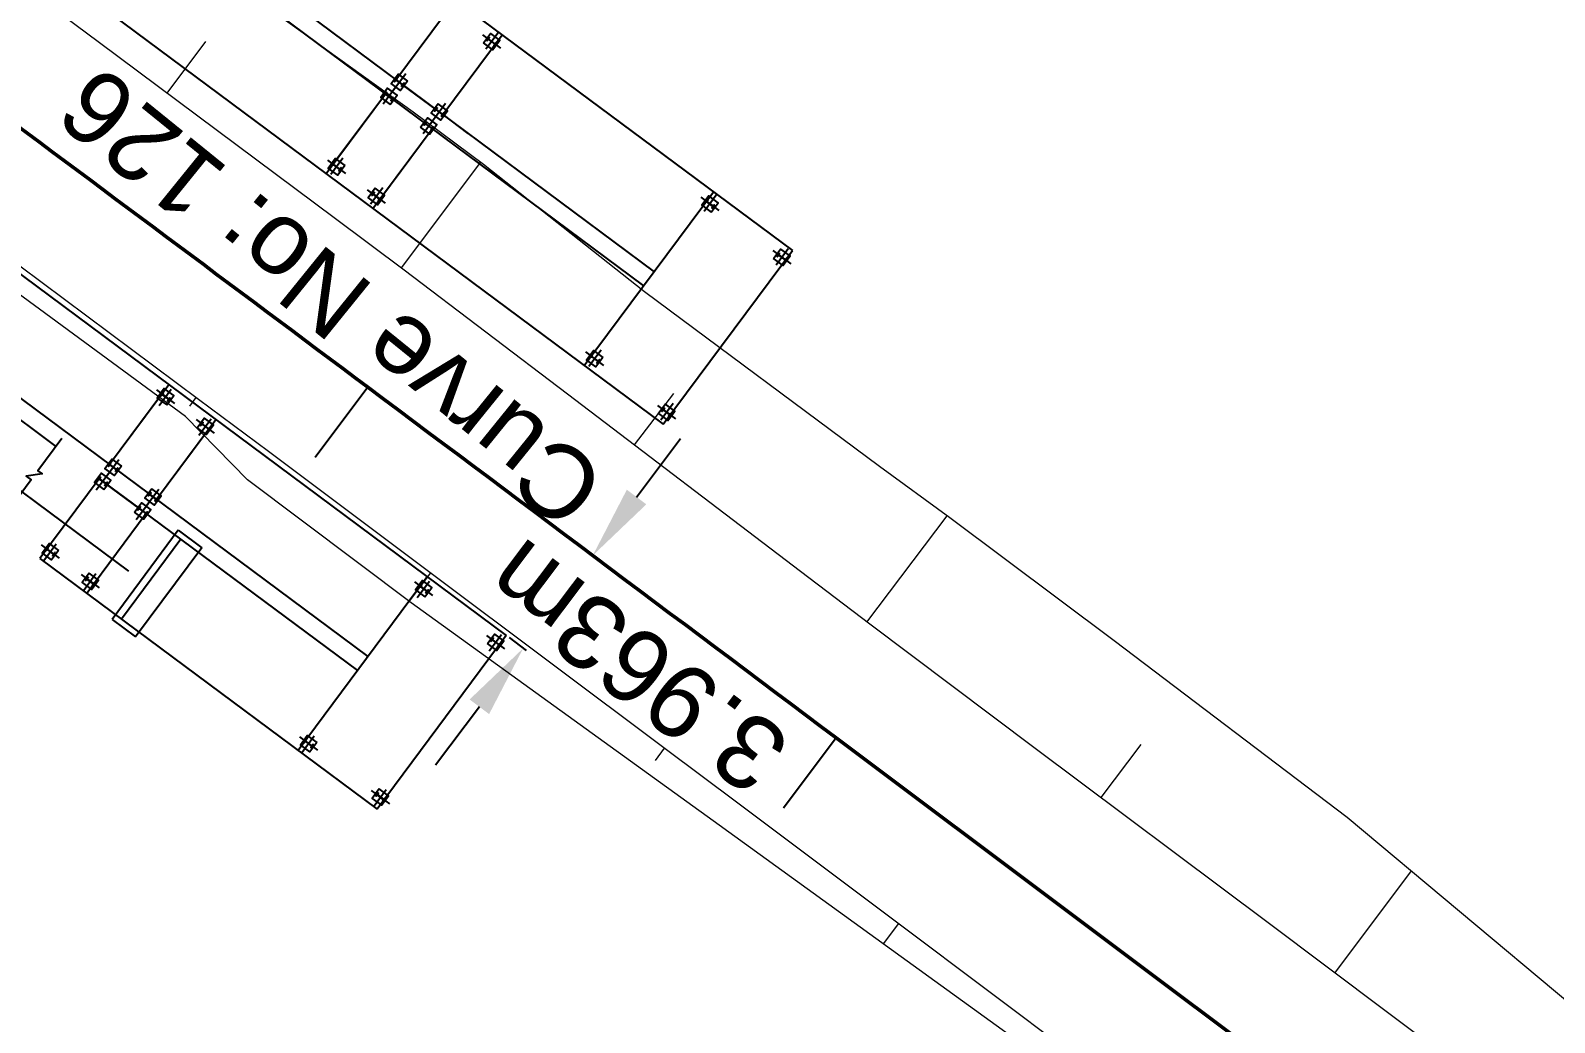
# Model space of a CAD drawing. Header units: metres. Extents: x 638322 to 644522, y 3380053 to 3384620.
# Drawn here: x 638901.8 to 638953.9, y 3384180.2 to 3384214.1 of the extents above; entities that cross this region are included whole.
import ezdxf

# ---------------------------------------------------------------- set-up
doc = ezdxf.new("R2010")
doc.units = ezdxf.units.M
doc.header["$MEASUREMENT"] = 0
doc.linetypes.add('CENTER2', pattern=[1.125, 0.75, -0.125, 0.125, -0.125])
doc.layers.get('Defpoints').update_dxf_attribs({"lineweight": 0})
for name, color, linetype in [('AA_P_CON_0.30', 1, 'Continuous'), ('C-ROAD-TEXT', 11, 'Continuous'), ('Dimension', 10, 'Continuous'), ('Layer3', 1, 'Continuous')]:
    doc.layers.add(name, color=color, linetype=linetype)
for name, color, linetype, lineweight in [('C-ALIG-DG-CURVE', 1, 'CENTER2', 70), ('C-ALIG-DG-LINE', 1, 'CENTER2', 70), ('C-ALIG-DG-SPIRAL', 1, 'CENTER2', 70), ('C-ALIG-LABL-DG', 1, 'Continuous', 25), ('C-ALIG-LABL-DG-MARK', 1, 'Continuous', 25), ('Proposed Curve_Details', 10, 'Continuous', 0), ('PROPOSED DFCC TOE LINE', 239, 'Continuous', 0), ('PROPOSED DFCC TOE SLOPES', 239, 'Continuous', 0), ('PROPOSED FORMATION LINE - PLAN', 187, 'Continuous', 0)]:
    doc.layers.add(name, color=color, linetype=linetype, lineweight=lineweight)
doc.styles.get("Standard").update_dxf_attribs({"font": 'arial.ttf'})
doc.styles.add('Style-Arial', font='arial.ttf')
doc.dimstyles.get("Standard").update_dxf_attribs({"dimtxt": 2.5, "dimasz": 2.5, "dimexe": 0.18, "dimexo": 0.0625, "dimgap": 0.09, "dimtad": 0, "dimtih": 1, "dimtoh": 1, "dimdec": 3, "dimzin": 0, "dimdsep": 46, "dimtxsty": 'Standard', "dimcen": 0.09, "dimazin": 0, "dimtfac": 1, "dimtdec": 3, "dimtofl": 0, "dimtmove": 0, "dimatfit": 3, "dimfxl": 1, "dimtolj": 1, "dimtzin": 0, "dimarcsym": 0})

# ---------------------------------------------------------------- blocks, each defined once
blk = doc.blocks.new('sdfg')
at = {"layer": 'AA_P_CON_0.30'}
for p, q in [((820173.5774726868, -156540.5797185898, 635152.4916187495), (820173.5774722099, -183270.5797185898, 635152.4916187495)), ((829172.1179776192, -157115.24000597, 961486.4161121945), (829172.1179776192, -183270.5797185898, 961486.4161121945)), ((816173.5774898529, -159905.5797185898, 635152.4916187495), (816173.5774898529, -167063.4440727234, 635152.4916187495)), ((816773.5774898529, -159905.5797188282, 18858926.73377396), (816773.5774898529, -179905.5797183514, 635152.4916187495)), ((832572.117960453, -159905.5797188282, 19185260.6582674), (832572.117960453, -179905.5797185898, 961486.4161121945)), ((833172.117960453, -164445.5797188282, 1589317.736582747), (833172.117960453, -179905.5797188282, 961486.4161121945)), ((836572.1179432869, -164445.5797185898, 1589317.736582747), (836572.1179428101, -183270.5797188282, 961486.4161121945)), ((813173.5774898529, -168665.8002946377, 687659.0965851261), (813173.5774903297, -169435.0258128643, 696997.2146530543)), ((819773.5774898529, -168665.8002951145, 687659.0965851261), (819773.5774898529, -169435.0258128643, 696997.2146530543)), ((829572.117960453, -168665.8002951145, 1013993.021078571), (829572.117960453, -169435.0258131027, 1023331.139146499)), ((816173.5774898529, -168905.5797188282, 635152.4916187495), (812773.577507019, -168905.5797183514, 635152.4916187495)), ((812773.577507019, -168905.5797183514, 635152.4916187495), (812773.5775074959, -183270.5797188282, 635152.4916187495)), ((812805.4875435829, -169055.5797183514, 635152.4916187495), (813503.2252607346, -169055.5797185898, 635152.4916187495)), ((815805.4875435829, -169055.5797185898, 635152.4916187495), (816503.2252607346, -169055.5797188282, 635152.4916187495)), ((816173.5774898529, -168855.5797185898, 635152.4916187495), (816173.5774898529, -170905.5797185898, 635152.4916187495)), ((816173.5774898529, -168905.5797188282, 635152.4916187495), (816173.5774898529, -179905.5797185898, 635152.4916187495)), ((816173.5774898529, -170905.5797185898, 635152.4916187495), (816173.5774898529, -168905.5797188282, 635152.4916187495)), ((816405.4875435829, -169055.5797183514, 635152.4916187495), (817103.2252612114, -169055.5797185898, 635152.4916187495)), ((819773.5774898529, -168905.5797185898, 635152.4916187495), (816773.5774898529, -168905.5797183514, 635152.4916187495)), ((820173.5774726868, -168905.5797185898, 635152.4916187495), (816773.5774898529, -168905.5797183514, 635152.4916187495)), ((819405.4875435829, -169055.5797188282, 635152.4916187495), (820103.2252607346, -169055.5797188282, 635152.4916187495)), ((829172.1179776192, -168905.5797185898, 961486.4161121945), (832572.117960453, -168905.5797185898, 961486.4161121945)), ((829940.207906723, -169055.5797183514, 961486.4161121945), (829242.4701895714, -169055.5797188282, 961486.4161121945)), ((829572.117960453, -168905.5797185898, 961486.4161121945), (832572.117960453, -168905.5797185898, 961486.4161121945)), ((832940.207906723, -169055.5797188282, 961486.4161121945), (832242.4701890945, -169055.5797188282, 961486.4161121945)), ((833540.207906723, -169055.5797188282, 961486.4161121945), (832842.4701895714, -169055.5797185898, 961486.4161121945)), ((833172.117960453, -168905.5797188282, 961486.4161121945), (836572.1179432869, -168905.5797185898, 961486.4161121945)), ((833172.117960453, -170905.5797185898, 961486.4161121945), (833172.117960453, -168905.5797188282, 961486.4161121945)), ((813173.5774898529, -170365.8002948761, 687659.0965851261), (813173.5774898529, -171135.0258131027, 696997.2146530543)), ((819773.5774893761, -170365.8002948761, 687659.0965851261), (819773.5774898529, -171135.0258131027, 696997.2146530543)), ((829572.117960453, -170365.8002948761, 1013993.021078571), (829572.117960453, -171135.0258131027, 1023331.139146499)), ((836172.117960453, -170365.8002948761, 1013993.021078571), (836172.117960453, -171135.0258131027, 1023331.139146499)), ((812805.4875435829, -170755.5797185898, 635152.4916187495), (813503.2252612114, -170755.5797188282, 635152.4916187495)), ((815805.4875435829, -170755.5797185898, 635152.4916187495), (816503.2252607346, -170755.5797188282, 635152.4916187495)), ((816405.4875435829, -170755.5797185898, 635152.4916187495), (817103.2252612114, -170755.5797185898, 635152.4916187495)), ((819405.4875435829, -170755.5797188282, 635152.4916187495), (820103.2252612114, -170755.5797183514, 635152.4916187495)), ((829940.207906723, -170755.5797185898, 961486.4161121945), (829242.4701895714, -170755.5797185898, 961486.4161121945)), ((832940.207906723, -170755.5797188282, 961486.4161121945), (832242.4701890945, -170755.5797185898, 961486.4161121945)), ((833540.207906723, -170755.5797188282, 961486.4161121945), (832842.4701895714, -170755.5797185898, 961486.4161121945)), ((836540.207906723, -170755.5797188282, 961486.4161121945), (835842.4701895714, -170755.5797185898, 961486.4161121945)), ((816173.5774898529, -170905.5797185898, 635152.4916187495), (812773.5775074959, -170905.5797188282, 635152.4916187495)), ((819773.5774893761, -170905.5797185898, 635152.4916187495), (816773.5774893761, -170905.5797188282, 635152.4916187495)), ((820173.5774726868, -170905.5797185898, 635152.4916187495), (816773.5774893761, -170905.5797188282, 635152.4916187495)), ((829172.1179776192, -170905.5797188282, 961486.4161121945), (832572.117960453, -170905.5797188282, 961486.4161121945)), ((829572.117960453, -170905.5797185898, 961486.4161121945), (832572.117960453, -170905.5797188282, 961486.4161121945)), ((833172.117960453, -170905.5797185898, 961486.4161121945), (836572.1179428101, -170905.5797188282, 961486.4161121945)), ((833172.117960453, -170905.5797185898, 961486.4161121945), (833172.117960453, -171978.8363413811, 961486.4161121945)), ((812573.540348053, -172129.5797185898, 635159.4333932975), (812573.5403475761, -173129.5797188282, 635159.4333932975)), ((816373.54033041, -172129.5797188282), (812573.540348053, -172129.5797185898, 635159.4333932975)), ((816173.54033041, -172379.5797183514), (812773.540348053, -172379.5797185898, 635159.4333932975)), ((816373.54033041, -172129.5797188282), (816373.54033041, -173129.5797188282)), ((816373.54033041, -173129.5797188282), (812573.5403475761, -173129.5797188282, 635159.4333932975)), ((813173.5774898529, -179665.8002946377, 687659.0965851261), (813173.5774898529, -180435.0258131027, 696997.2146530543)), ((819773.5774898529, -179665.8002951145, 687659.0965851261), (819773.5774893761, -180435.0258128643, 696997.2146530543)), ((829572.117960453, -179665.8002951145, 1013993.021078571), (829572.117960453, -180435.0258128643, 1023331.139146499)), ((836172.117960453, -179665.8002946377, 1013993.021078571), (836172.117960453, -180435.0258128643, 1023331.139146499)), ((820173.5774726868, -179905.5797185898, 635152.4916187495), (812773.577507019, -179905.5797183514, 635152.4916187495)), ((812805.4875435829, -180055.5797183514, 635152.4916187495), (813503.2252607346, -180055.5797185898, 635152.4916187495)), ((819405.4875435829, -180055.5797185898, 635152.4916187495), (820103.2252607346, -180055.5797188282, 635152.4916187495)), ((829172.1179776192, -179905.5797188282, 961486.4161121945), (836572.1179432869, -179905.5797185898, 961486.4161121945)), ((829940.207906723, -180055.5797185898, 961486.4161121945), (829242.4701890945, -180055.5797188282, 961486.4161121945)), ((836540.2079062462, -180055.5797185898, 961486.4161121945), (835842.4701895714, -180055.5797185898, 961486.4161121945)), ((813173.5774898529, -182730.8002948761, 687659.0965851261), (813173.5774898529, -183500.0258131027, 696997.2146530543)), ((819773.5774898529, -182730.8002948761, 687659.0965851261), (819773.5774893761, -183500.0258128643, 696997.2146530543)), ((829572.117960453, -182730.8002948761, 1013993.021078571), (829572.117960453, -183500.0258131027, 1023331.139146499)), ((836172.117960453, -182730.8002951145, 1013993.021078571), (836172.117960453, -183500.0258133411, 1023331.139146499)), ((820173.5774722099, -183270.5797185898, 635152.4916187495), (812773.5775074959, -183270.5797188282, 635152.4916187495)), ((812805.4875435829, -183120.5797185898, 635152.4916187495), (813503.2252607346, -183120.5797188282, 635152.4916187495)), ((819405.4875435829, -183120.5797185898, 635152.4916187495), (820103.2252607346, -183120.5797188282, 635152.4916187495)), ((829172.1179776192, -183270.5797185898, 961486.4161121945), (836572.1179428101, -183270.5797188282, 961486.4161121945)), ((829940.207906723, -183120.5797185898, 961486.4161121945), (829242.4701890945, -183120.5797185898, 961486.4161121945)), ((836540.2079071999, -183120.5797188282, 961486.4161121945), (835842.4701895714, -183120.5797185898, 961486.4161121945))]:
    blk.add_line(p, q, dxfattribs=at)
at = {"layer": 'AA_P_CON_0.30', "elevation": -439110.2922907788}
blk.add_lwpolyline([(816510.2578587532, -167063.4440729618), (815143.0405635834, -167063.4440727234), (815143.0405635834, -167248.7034831047), (814752.0773487091, -166848.3634359837), (814752.077349186, -167063.4440727234), (812312.8311247826, -167063.4440729618)], dxfattribs=at)
at = {"layer": 'AA_P_CON_0.30'}
for points, elevation in [([(813373.5774903297, -169255.5797185898), (812973.5774898529, -169255.5797183514), (812973.5774893761, -168855.5797188282), (813373.5774898529, -168855.5797188282)], 347271.5625573854), ([(815973.5774898529, -169255.5797185898), (816373.5774903297, -169255.5797185898), (816373.5774898529, -168855.5797188282), (815973.5774893761, -168855.5797188282)], 347271.5625573854), ([(816973.5774898529, -169255.5797185898), (816573.5774898529, -169255.5797188282), (816573.5774898529, -168855.5797185898), (816973.5774898529, -168855.5797185898)], 347271.5625573854), ([(819573.5774898529, -169255.5797185898), (819973.5774898529, -169255.5797185898), (819973.5774898529, -168855.5797183514), (819573.5774898529, -168855.5797185898)], 347271.5625573854), ([(829772.117960453, -169255.5797185898), (829372.117960453, -169255.5797188282), (829372.117960453, -168855.5797185898), (829772.117960453, -168855.5797185898)], 673605.4870508306), ([(832372.117960453, -169255.5797185898), (832772.117960453, -169255.5797188282), (832772.117960453, -168855.5797185898), (832372.117960453, -168855.5797188282)], 673605.4870508306), ([(833372.117960453, -169255.5797185898), (832972.117960453, -169255.5797188282), (832972.117960453, -168855.5797185898), (833372.117960453, -168855.5797185898)], 673605.4870508306), ([(813373.5774893761, -170555.5797188282), (812973.5774898529, -170555.5797185898), (812973.5774898529, -170955.5797185898), (813373.5774898529, -170955.5797185898)], 347271.5625573854), ([(815973.5774898529, -170555.5797185898), (816373.5774903297, -170555.5797185898), (816373.5774898529, -170955.5797188282), (815973.5774898529, -170955.5797188282)], 347271.5625573854), ([(816973.5774898529, -170555.5797188282), (816573.5774893761, -170555.5797185898), (816573.5774893761, -170955.5797185898), (816973.5774898529, -170955.5797185898)], 347271.5625573854), ([(819573.5774898529, -170555.5797185898), (819973.5774898529, -170555.5797185898), (819973.5774898529, -170955.5797188282), (819573.5774893761, -170955.5797188282)], 347271.5625573854), ([(829772.117960453, -170555.5797185898), (829372.117960453, -170555.5797188282), (829372.117960453, -170955.5797188282), (829772.117960453, -170955.5797188282)], 673605.4870508306), ([(832372.117960453, -170555.5797185898), (832772.117960453, -170555.5797185898), (832772.117960453, -170955.5797185898), (832372.117960453, -170955.5797188282)], 673605.4870508306), ([(833372.117960453, -170555.5797185898), (832972.117960453, -170555.5797188282), (832972.117960453, -170955.5797185898), (833372.117960453, -170955.5797188282)], 673605.4870508306), ([(835972.117960453, -170555.5797188282), (836372.117960453, -170555.5797185898), (836372.1179609299, -170955.5797183514), (835972.117960453, -170955.5797185898)], 673605.4870508306), ([(813373.5774903297, -180255.5797185898), (812973.5774898529, -180255.5797185898), (812973.5774898529, -179855.5797185898), (813373.5774898529, -179855.5797188282)], 347271.5625573854), ([(819573.5774898529, -180255.5797185898), (819973.5774898529, -180255.5797185898), (819973.5774903297, -179855.5797185898), (819573.5774898529, -179855.5797185898)], 347271.5625573854), ([(829772.117960453, -180255.5797185898), (829372.117960453, -180255.5797188282), (829372.117960453, -179855.5797185898), (829772.117960453, -179855.5797185898)], 673605.4870508306), ([(835972.117960453, -180255.5797183514), (836372.1179599762, -180255.5797188282), (836372.1179599762, -179855.5797188282), (835972.117960453, -179855.5797188282)], 673605.4870508306), ([(813373.5774898529, -182920.5797185898), (812973.5774893761, -182920.5797185898), (812973.5774898529, -183320.5797185898), (813373.5774903297, -183320.5797183514)], 347271.5625573854), ([(819573.5774898529, -182920.5797185898), (819973.5774898529, -182920.5797188282), (819973.5774903297, -183320.5797185898), (819573.5774898529, -183320.5797188282)], 347271.5625573854), ([(829772.1179609299, -182920.5797185898), (829372.117960453, -182920.5797188282), (829372.117960453, -183320.5797188282), (829772.117960453, -183320.5797188282)], 673605.4870508306), ([(835972.117960453, -182920.5797188282), (836372.117960453, -182920.5797185898), (836372.1179599762, -183320.5797188282), (835972.117960453, -183320.5797188282)], 673605.4870508306)]:
    blk.add_lwpolyline(points, close=True, dxfattribs=dict(at, elevation=elevation))
for points, elevation in [([(813103.5774893761, -169205.5797185898), (813243.5774898529, -169205.5797188282), (813243.5774903297, -169204.5800387859, 0.3699390593250408), (813237.6477131844, -169197.6623353958), (813189.1870422363, -169190.1650855541, -0.3699390593250123), (813177.3274898529, -169176.3296787739), (813177.3274898529, -168934.8297588825, -0.3699390593250095), (813189.1870427132, -168920.9943518639), (813237.6477131844, -168913.4971022606, 0.3699390593250047), (813243.5774898529, -168906.5793983936), (813243.5774898529, -168905.5797185898), (813103.5774898529, -168905.5797188282), (813103.5774893761, -168906.579398632, 0.3699390593250825), (813109.5072665215, -168913.4971020222), (813157.9679369926, -168920.9943516254, -0.3699390593250124), (813169.8274893761, -168934.8297588825), (813169.8274898529, -169176.3296785355, -0.3699390593250095), (813157.9679369926, -169190.1650855541), (813109.5072660446, -169197.6623351574, 0.3699390593250825), (813103.5774898529, -169204.5800387859)], 347271.5625573854), ([(816243.5774898529, -169205.5797185898), (816103.5774893761, -169205.5797188282), (816103.5774898529, -169204.5800387859, -0.3699390593250408), (816109.5072665215, -169197.6623351574), (816157.9679369926, -169190.1650853157, 0.3699390593250123), (816169.8274898529, -169176.3296785355), (816169.8274898529, -168934.8297588825, 0.3699390593250095), (816157.9679374695, -168920.9943518639), (816109.5072665215, -168913.4971020222, -0.3699390593250047), (816103.5774893761, -168906.5793983936), (816103.5774898529, -168905.5797185898), (816243.5774903297, -168905.5797185898), (816243.5774898529, -168906.579398632, -0.3699390593250825), (816237.6477136612, -168913.4971020222), (816189.1870427132, -168920.9943521023, 0.3699390593250124), (816177.3274898529, -168934.8297588825), (816177.3274893761, -169176.3296785355, 0.3699390593250095), (816189.1870427132, -169190.1650855541), (816237.6477131844, -169197.6623351574, -0.3699390593250825), (816243.5774898529, -169204.5800387859)], 347271.5625573854), ([(816703.5774898529, -169205.5797188282), (816843.5774898529, -169205.5797188282), (816843.5774898529, -169204.5800387859, 0.3699390593250408), (816837.6477136612, -169197.6623351574), (816789.1870427132, -169190.1650853157, -0.3699390593250123), (816777.3274898529, -169176.3296787739), (816777.3274893761, -168934.8297588825, -0.3699390593250095), (816789.1870427132, -168920.9943516254), (816837.6477136612, -168913.4971020222, 0.3699390593250047), (816843.5774898529, -168906.579398632), (816843.5774898529, -168905.5797185898), (816703.5774893761, -168905.5797188282), (816703.5774898529, -168906.579398632, 0.3699390593250825), (816709.5072660446, -168913.4971020222), (816757.9679369926, -168920.9943516254, -0.3699390593250124), (816769.8274898529, -168934.8297588825), (816769.8274898529, -169176.3296785355, -0.3699390593250095), (816757.9679369926, -169190.1650855541), (816709.5072665215, -169197.6623351574, 0.3699390593250825), (816703.5774893761, -169204.5800387859)], 347271.5625573854), ([(819843.5774898529, -169205.5797188282), (819703.5774893761, -169205.5797188282), (819703.5774893761, -169204.5800387859, -0.3699390593250408), (819709.5072660446, -169197.6623351574), (819757.9679369926, -169190.1650853157, 0.3699390593250123), (819769.8274898529, -169176.3296785355), (819769.8274898529, -168934.8297588825, 0.3699390593250095), (819757.9679369926, -168920.9943518639), (819709.5072660446, -168913.4971020222, -0.3699390593250047), (819703.5774893761, -168906.5793988705), (819703.5774893761, -168905.5797185898), (819843.5774898529, -168905.5797185898), (819843.5774898529, -168906.5793988705, -0.3699390593250825), (819837.6477136612, -168913.4971020222), (819789.18704319, -168920.9943518639, 0.3699390593250124), (819777.3274898529, -168934.8297588825), (819777.3274898529, -169176.3296785355, 0.3699390593250095), (819789.1870427132, -169190.1650853157), (819837.6477136612, -169197.6623351574, -0.3699390593250825), (819843.5774898529, -169204.5800387859)], 347271.5625573854), ([(829502.117960453, -169205.5797185898), (829642.117960453, -169205.5797185898), (829642.1179599762, -169204.5800387859, 0.3699390593250408), (829636.1881837845, -169197.6623351574), (829587.7275133133, -169190.1650853157, -0.3699390593250123), (829575.867960453, -169176.329678297), (829575.8679609299, -168934.8297588825, -0.3699390593250095), (829587.7275133133, -168920.9943518639), (829636.1881837845, -168913.4971020222, 0.3699390593250047), (829642.117960453, -168906.5793988705), (829642.1179599762, -168905.5797185898), (829502.117960453, -168905.5797185898), (829502.117960453, -168906.5793983936, 0.3699390593250825), (829508.0477366447, -168913.4971020222), (829556.5084075928, -168920.9943518639, -0.3699390593250124), (829568.367960453, -168934.8297588825), (829568.367960453, -169176.3296787739, -0.3699390593250095), (829556.5084075928, -169190.1650853157), (829508.0477366447, -169197.6623351574, 0.3699390593250825), (829502.1179609299, -169204.5800387859)], 673605.4870508306), ([(832642.117960453, -169205.5797183514), (832502.117960453, -169205.5797185898), (832502.1179609299, -169204.5800385475, -0.3699390593250408), (832508.0477366447, -169197.6623353958), (832556.5084075928, -169190.1650855541, 0.3699390593250123), (832568.367960453, -169176.3296785355), (832568.367960453, -168934.8297588825, 0.3699390593250095), (832556.5084071159, -168920.9943518639), (832508.0477366447, -168913.4971022606, -0.3699390593250047), (832502.117960453, -168906.5793983936), (832502.117960453, -168905.5797188282), (832642.1179599762, -168905.5797188282), (832642.117960453, -168906.579398632, -0.3699390593250825), (832636.1881842613, -168913.4971020222), (832587.7275133133, -168920.9943516254, 0.3699390593250124), (832575.8679609299, -168934.8297586441), (832575.867960453, -169176.329678297, 0.3699390593250095), (832587.7275133133, -169190.1650855541), (832636.1881837845, -169197.6623351574, -0.3699390593250825), (832642.1179599762, -169204.5800387859)], 673605.4870508306), ([(833102.117960453, -169205.5797185898), (833242.117960453, -169205.5797185898), (833242.117960453, -169204.5800387859, 0.3699390593250408), (833236.1881842613, -169197.6623351574), (833187.7275133133, -169190.1650853157, -0.3699390593250123), (833175.867960453, -169176.329678297), (833175.867960453, -168934.8297588825, -0.3699390593250095), (833187.7275133133, -168920.9943518639), (833236.1881837845, -168913.4971020222, 0.3699390593250047), (833242.117960453, -168906.579398632), (833242.117960453, -168905.5797183514), (833102.117960453, -168905.5797185898), (833102.117960453, -168906.579398632, 0.3699390593250825), (833108.0477366447, -168913.4971020222), (833156.5084075928, -168920.9943518639, -0.3699390593250124), (833168.367960453, -168934.8297586441), (833168.3679609299, -169176.3296785355, -0.3699390593250095), (833156.5084071159, -169190.1650855541), (833108.0477366447, -169197.6623351574, 0.3699390593250825), (833102.117960453, -169204.5800387859)], 673605.4870508306), ([(813103.5774893761, -170605.5797188282), (813243.5774898529, -170605.5797188282), (813243.5774898529, -170606.579398632, -0.3699390593250408), (813237.6477136612, -170613.4971020222), (813189.1870427132, -170620.9943516254, 0.3699390593250123), (813177.3274893761, -170634.8297588825), (813177.3274898529, -170876.3296785355, 0.3699390593250095), (813189.1870427132, -170890.1650855541), (813237.6477136612, -170897.6623351574, -0.3699390593250047), (813243.5774898529, -170904.5800387859), (813243.5774898529, -170905.5797188282), (813103.5774898529, -170905.5797188282), (813103.5774893761, -170904.5800387859, -0.3699390593250825), (813109.5072665215, -170897.6623351574), (813157.9679369926, -170890.1650855541, 0.3699390593250124), (813169.8274898529, -170876.3296785355), (813169.8274898529, -170634.8297588825, 0.3699390593250095), (813157.9679369926, -170620.9943516254), (813109.5072660446, -170613.4971020222, -0.3699390593250825), (813103.5774898529, -170606.579398632)], 347271.5625573854), ([(816243.5774898529, -170605.5797188282), (816103.5774898529, -170605.5797188282), (816103.5774898529, -170606.579398632, 0.3699390593250408), (816109.5072660446, -170613.4971020222), (816157.9679369926, -170620.9943516254, -0.3699390593250123), (816169.8274898529, -170634.8297588825), (816169.8274898529, -170876.3296785355, -0.3699390593250095), (816157.9679369926, -170890.1650855541), (816109.5072660446, -170897.6623351574, 0.3699390593250047), (816103.5774893761, -170904.5800387859), (816103.5774893761, -170905.5797188282), (816243.5774898529, -170905.5797188282), (816243.5774898529, -170904.5800387859, 0.3699390593250825), (816237.6477136612, -170897.6623351574), (816189.1870427132, -170890.1650853157, -0.3699390593250124), (816177.3274898529, -170876.3296785355), (816177.3274893761, -170634.8297588825, -0.3699390593250095), (816189.18704319, -170620.9943516254), (816237.6477136612, -170613.4971020222, 0.3699390593250825), (816243.5774898529, -170606.579398632)], 347271.5625573854), ([(816703.5774898529, -170605.5797188282), (816843.5774898529, -170605.5797188282), (816843.5774893761, -170606.579398632, -0.3699390593250408), (816837.6477136612, -170613.4971020222), (816789.1870427132, -170620.9943516254, 0.3699390593250123), (816777.3274898529, -170634.8297586441), (816777.3274903297, -170876.329678297, 0.3699390593250095), (816789.1870427132, -170890.1650855541), (816837.6477131844, -170897.6623351574, -0.3699390593250047), (816843.5774898529, -170904.5800387859), (816843.5774898529, -170905.5797183514), (816703.5774903297, -170905.5797183514), (816703.5774898529, -170904.5800387859, -0.3699390593250825), (816709.5072665215, -170897.6623353958), (816757.9679369926, -170890.1650855541, 0.3699390593250124), (816769.8274893761, -170876.3296785355), (816769.8274898529, -170634.8297588825, 0.3699390593250095), (816757.9679369926, -170620.9943518639), (816709.5072665215, -170613.4971020222, -0.3699390593250825), (816703.5774903297, -170606.5793983936)], 347271.5625573854), ([(819843.5774898529, -170605.5797188282), (819703.5774893761, -170605.5797188282), (819703.5774898529, -170606.5793983936, 0.3699390593250408), (819709.5072660446, -170613.4971020222), (819757.9679369926, -170620.9943521023, -0.3699390593250123), (819769.8274898529, -170634.8297588825), (819769.8274893761, -170876.3296785355, -0.3699390593250095), (819757.9679369926, -170890.1650855541), (819709.5072665215, -170897.6623351574, 0.3699390593250047), (819703.5774898529, -170904.5800385475), (819703.5774898529, -170905.5797185898), (819843.5774898529, -170905.5797185898), (819843.5774898529, -170904.5800390244, 0.3699390593250825), (819837.6477136612, -170897.6623351574), (819789.1870427132, -170890.1650855541, -0.3699390593250124), (819777.3274903297, -170876.329678297), (819777.3274898529, -170634.8297586441, -0.3699390593250095), (819789.1870427132, -170620.9943518639), (819837.6477136612, -170613.4971020222, 0.3699390593250825), (819843.5774893761, -170606.579398632)], 347271.5625573854), ([(829502.117960453, -170605.5797185898), (829642.117960453, -170605.5797185898), (829642.117960453, -170606.5793983936, -0.3699390593250408), (829636.1881842613, -170613.4971020222), (829587.7275133133, -170620.9943518639, 0.3699390593250123), (829575.867960453, -170634.8297586441), (829575.867960453, -170876.3296785355, 0.3699390593250095), (829587.7275133133, -170890.1650855541), (829636.1881842613, -170897.6623351574, -0.3699390593250047), (829642.117960453, -170904.5800385475), (829642.117960453, -170905.5797185898), (829502.117960453, -170905.5797188282), (829502.117960453, -170904.5800385475, -0.3699390593250825), (829508.0477366447, -170897.6623353958), (829556.5084071159, -170890.1650855541, 0.3699390593250124), (829568.367960453, -170876.329678297), (829568.367960453, -170634.8297586441, 0.3699390593250095), (829556.5084075928, -170620.9943521023), (829508.0477366447, -170613.4971022606, -0.3699390593250825), (829502.117960453, -170606.5793983936)], 673605.4870508306), ([(832642.117960453, -170605.5797183514), (832502.117960453, -170605.5797183514), (832502.117960453, -170606.579398632, 0.3699390593250408), (832508.0477366447, -170613.4971020222), (832556.5084075928, -170620.9943518639, -0.3699390593250123), (832568.367960453, -170634.8297586441), (832568.3679609299, -170876.3296785355, -0.3699390593250095), (832556.5084071159, -170890.1650855541), (832508.0477366447, -170897.6623351574, 0.3699390593250047), (832502.117960453, -170904.5800387859), (832502.117960453, -170905.5797185898), (832642.117960453, -170905.5797185898), (832642.117960453, -170904.5800387859, 0.3699390593250825), (832636.1881837845, -170897.6623351574), (832587.7275133133, -170890.1650855541, -0.3699390593250124), (832575.867960453, -170876.329678297), (832575.867960453, -170634.8297588825, -0.3699390593250095), (832587.7275133133, -170620.9943518639), (832636.1881837845, -170613.4971020222, 0.3699390593250825), (832642.1179609299, -170606.579398632)], 673605.4870508306), ([(833102.117960453, -170605.5797185898), (833242.117960453, -170605.5797185898), (833242.117960453, -170606.5793983936, -0.3699390593250408), (833236.1881842613, -170613.4971022606), (833187.7275133133, -170620.9943521023, 0.3699390593250123), (833175.867960453, -170634.8297588825), (833175.867960453, -170876.3296785355, 0.3699390593250095), (833187.7275128365, -170890.1650855541), (833236.1881837845, -170897.6623353958, -0.3699390593250047), (833242.117960453, -170904.5800387859), (833242.117960453, -170905.5797188282), (833102.117960453, -170905.5797188282), (833102.117960453, -170904.5800385475, -0.3699390593250825), (833108.0477366447, -170897.6623351574), (833156.5084075928, -170890.1650853157, 0.3699390593250124), (833168.367960453, -170876.329678297), (833168.367960453, -170634.8297588825, 0.3699390593250095), (833156.5084080696, -170620.9943518639), (833108.0477366447, -170613.4971020222, -0.3699390593250825), (833102.117960453, -170606.5793983936)], 673605.4870508306), ([(836242.117960453, -170605.5797188282), (836102.117960453, -170605.5797185898), (836102.117960453, -170606.579398632, 0.3699390593250408), (836108.0477371216, -170613.4971017838), (836156.5084080696, -170620.9943516254, -0.3699390593250123), (836168.367960453, -170634.8297586441), (836168.367960453, -170876.3296785355, -0.3699390593250095), (836156.5084075928, -170890.1650855541), (836108.0477366447, -170897.6623351574, 0.3699390593250047), (836102.117960453, -170904.5800387859), (836102.117960453, -170905.5797185898), (836242.117960453, -170905.5797185898), (836242.117960453, -170904.5800387859, 0.3699390593250825), (836236.1881842613, -170897.6623351574), (836187.7275133133, -170890.1650855541, -0.3699390593250124), (836175.867960453, -170876.329678297), (836175.867960453, -170634.8297588825, -0.3699390593250095), (836187.7275133133, -170620.9943518639), (836236.1881842613, -170613.4971020222, 0.3699390593250825), (836242.117960453, -170606.579398632)], 673605.4870508306), ([(813103.5774893761, -180205.5797188282), (813243.5774898529, -180205.5797188282), (813243.5774893761, -180204.5800387859, 0.3699390593250408), (813237.6477131844, -180197.6623353958), (813189.1870427132, -180190.1650855541, -0.3699390593250123), (813177.3274893761, -180176.3296785355), (813177.3274898529, -179934.8297588825, -0.3699390593250095), (813189.1870427132, -179920.9943516254), (813237.6477136612, -179913.4971022606, 0.3699390593250047), (813243.5774898529, -179906.579398632), (813243.5774893761, -179905.5797185898), (813103.5774898529, -179905.5797188282), (813103.5774898529, -179906.579398632, 0.3699390593250825), (813109.5072665215, -179913.4971020222), (813157.9679374695, -179920.9943516254, -0.3699390593250124), (813169.8274898529, -179934.8297588825), (813169.8274898529, -180176.329678297, -0.3699390593250095), (813157.9679369926, -180190.1650853157), (813109.5072665215, -180197.6623351574, 0.3699390593250825), (813103.5774898529, -180204.5800387859)], 347271.5625573854), ([(819843.5774898529, -180205.5797188282), (819703.5774898529, -180205.5797185898), (819703.5774898529, -180204.5800387859, -0.3699390593250408), (819709.5072660446, -180197.6623351574), (819757.9679369926, -180190.1650853157, 0.3699390593250123), (819769.8274898529, -180176.3296787739), (819769.8274893761, -179934.8297588825, 0.3699390593250095), (819757.9679369926, -179920.9943518639), (819709.5072665215, -179913.4971020222, -0.3699390593250047), (819703.5774893761, -179906.5793988705), (819703.5774898529, -179905.5797185898), (819843.5774898529, -179905.5797185898), (819843.5774898529, -179906.579398632, -0.3699390593250825), (819837.6477131844, -179913.4971020222), (819789.1870427132, -179920.9943518639, 0.3699390593250124), (819777.3274898529, -179934.8297588825), (819777.3274893761, -180176.3296785355, 0.3699390593250095), (819789.1870427132, -180190.1650853157), (819837.6477131844, -180197.6623351574, -0.3699390593250825), (819843.5774893761, -180204.5800387859)], 347271.5625573854), ([(829502.117960453, -180205.5797185898), (829642.117960453, -180205.5797185898), (829642.1179599762, -180204.5800387859, 0.3699390593250408), (829636.1881837845, -180197.6623351574), (829587.7275133133, -180190.1650853157, -0.3699390593250123), (829575.867960453, -180176.329678297), (829575.867960453, -179934.8297588825, -0.3699390593250095), (829587.7275133133, -179920.9943518639), (829636.1881842613, -179913.4971020222, 0.3699390593250047), (829642.117960453, -179906.5793983936), (829642.117960453, -179905.5797188282), (829502.1179609299, -179905.5797183514), (829502.117960453, -179906.5793983936, 0.3699390593250825), (829508.0477371216, -179913.4971020222), (829556.5084071159, -179920.9943518639, -0.3699390593250124), (829568.367960453, -179934.8297588825), (829568.367960453, -180176.3296787739, -0.3699390593250095), (829556.5084075928, -180190.1650855541), (829508.0477366447, -180197.6623351574, 0.3699390593250825), (829502.117960453, -180204.5800387859)], 673605.4870508306), ([(836242.117960453, -180205.5797185898), (836102.117960453, -180205.5797185898), (836102.1179609299, -180204.5800387859, -0.3699390593250408), (836108.0477371216, -180197.6623351574), (836156.5084075928, -180190.1650855541, 0.3699390593250123), (836168.367960453, -180176.329678297), (836168.367960453, -179934.8297588825, 0.3699390593250095), (836156.5084071159, -179920.9943518639), (836108.0477371216, -179913.4971020222, -0.3699390593250047), (836102.117960453, -179906.579398632), (836102.117960453, -179905.5797185898), (836242.117960453, -179905.5797185898), (836242.117960453, -179906.5793983936, -0.3699390593250825), (836236.1881837845, -179913.4971022606), (836187.7275133133, -179920.9943518639, 0.3699390593250124), (836175.867960453, -179934.8297586441), (836175.867960453, -180176.3296785355, 0.3699390593250095), (836187.7275133133, -180190.1650855541), (836236.1881837845, -180197.6623353958, -0.3699390593250825), (836242.117960453, -180204.5800385475)], 673605.4870508306), ([(813103.5774898529, -182970.5797185898), (813243.5774903297, -182970.5797183514), (813243.5774898529, -182971.579398632, -0.3699390593250408), (813237.6477136612, -182978.4971020222), (813189.1870427132, -182985.9943521023, 0.3699390593250123), (813177.3274898529, -182999.8297588825), (813177.3274893761, -183241.329678297, 0.3699390593250095), (813189.1870427132, -183255.1650855541), (813237.6477136612, -183262.6623351574, -0.3699390593250047), (813243.5774898529, -183269.5800387859), (813243.5774898529, -183270.5797185898), (813103.5774898529, -183270.5797188282), (813103.5774898529, -183269.5800387859, -0.3699390593250825), (813109.5072665215, -183262.6623351574), (813157.9679369926, -183255.1650855541, 0.3699390593250124), (813169.8274898529, -183241.3296785355), (813169.8274898529, -182999.8297588825, 0.3699390593250095), (813157.9679374695, -182985.9943516254), (813109.5072665215, -182978.4971020222, -0.3699390593250825), (813103.5774898529, -182971.579398632)], 347271.5625573854), ([(819843.5774898529, -182970.5797188282), (819703.5774898529, -182970.5797188282), (819703.5774893761, -182971.579398632, 0.3699390593250408), (819709.5072665215, -182978.4971020222), (819757.9679369926, -182985.9943516254, -0.3699390593250123), (819769.8274893761, -182999.8297588825), (819769.8274898529, -183241.3296785355, -0.3699390593250095), (819757.9679369926, -183255.1650855541), (819709.5072660446, -183262.6623351574, 0.3699390593250047), (819703.5774898529, -183269.5800387859), (819703.5774893761, -183270.5797188282), (819843.5774898529, -183270.5797188282), (819843.5774893761, -183269.5800387859, 0.3699390593250825), (819837.6477136612, -183262.6623351574), (819789.1870427132, -183255.1650853157, -0.3699390593250124), (819777.3274893761, -183241.3296787739), (819777.3274898529, -182999.8297588825, -0.3699390593250095), (819789.1870427132, -182985.9943516254), (819837.6477131844, -182978.4971020222, 0.3699390593250825), (819843.5774898529, -182971.5793983936)], 347271.5625573854), ([(829502.117960453, -182970.5797188282), (829642.117960453, -182970.5797188282), (829642.117960453, -182971.579398632, -0.3699390593250408), (829636.1881842613, -182978.4971020222), (829587.7275133133, -182985.9943516254, 0.3699390593250123), (829575.8679609299, -182999.8297586441), (829575.867960453, -183241.329678297, 0.3699390593250095), (829587.7275133133, -183255.1650853157), (829636.1881837845, -183262.6623351574, -0.3699390593250047), (829642.117960453, -183269.5800387859), (829642.117960453, -183270.5797185898), (829502.117960453, -183270.5797183514), (829502.117960453, -183269.5800387859, -0.3699390593250825), (829508.0477366447, -183262.6623353958), (829556.5084075928, -183255.1650855541, 0.3699390593250124), (829568.367960453, -183241.3296785355), (829568.367960453, -182999.8297588825, 0.3699390593250095), (829556.5084071159, -182985.9943516254), (829508.0477371216, -182978.4971022606, -0.3699390593250825), (829502.117960453, -182971.5793983936)], 673605.4870508306), ([(836242.117960453, -182970.5797183514), (836102.1179609299, -182970.5797183514), (836102.117960453, -182971.579398632, 0.3699390593250408), (836108.0477366447, -182978.4971020222), (836156.5084071159, -182985.9943518639, -0.3699390593250123), (836168.367960453, -182999.8297586441), (836168.367960453, -183241.329678297, -0.3699390593250095), (836156.5084075928, -183255.1650855541), (836108.0477366447, -183262.6623351574, 0.3699390593250047), (836102.1179609299, -183269.5800387859), (836102.117960453, -183270.5797185898), (836242.117960453, -183270.5797185898), (836242.117960453, -183269.5800387859, 0.3699390593250825), (836236.1881837845, -183262.6623351574), (836187.7275133133, -183255.1650855541, -0.3699390593250124), (836175.867960453, -183241.329678297), (836175.8679609299, -182999.8297588825, -0.3699390593250095), (836187.7275133133, -182985.9943518639), (836236.1881837845, -182978.4971020222, 0.3699390593250825), (836242.117960453, -182971.579398632)], 673605.4870508306)]:
    blk.add_lwpolyline(points, format="xyb", close=True, dxfattribs=dict(at, elevation=elevation))
blk = doc.blocks.new('*D474')
at = {"layer": 'Defpoints', "color": 0, "transparency": 16777216}
for p in [(638920.4296690824, 3384196.586855566), (638921.0136780478, 3384196.149225823), (638918.0533120581, 3384193.415650161)]:
    blk.add_point(p, dxfattribs=at)
at = {"layer": 'Dimension', "color": 0, "lineweight": -2, "transparency": 16777216}
for p, q in [((638922.5128514171, 3384198.149845529), (638924.0120247861, 3384200.150465235)), ((638920.5297000678, 3384196.511896898), (638921.113709033, 3384196.074267155)), ((638918.1533430433, 3384193.340691492), (638918.7373520087, 3384192.903061749)), ((638917.1381476542, 3384190.977400711), (638915.638974285, 3384188.976781005))]:
    blk.add_line(p, q, dxfattribs=at)
at = {"layer": 'Dimension', "color": 0, "transparency": 16777216}
for points in [[(638922.1794147992, 3384198.399707757), (638922.8462880347, 3384197.899983301), (638921.0136780478, 3384196.149225823)], [(638916.8047110364, 3384191.227262939), (638917.4715842719, 3384190.727538483), (638918.6373210235, 3384192.978020418)]]:
    blk.add_solid(points, dxfattribs=at)
at = {"layer": 'Dimension', "color": 0, "lineweight": 0, "transparency": 16777216, "insert": (638922.5174491536, 3384192.353047464), "char_height": 2.5, "attachment_point": 5, "rotation": 143, "style": 'Style-Arial'}
blk.add_mtext('\\A1;3.963m', dxfattribs=at)
blk = doc.blocks.new('TerminatorOpen_0.5')
at = {"color": 0, "linetype": 'ByBlock', "lineweight": -2}
for q in [(-1, 0.25), (-1, 0), (-1, -0.25)]:
    blk.add_line((0, 0), q, dxfattribs=at)

msp = doc.modelspace()

# ---------------------------------------------------------------- linework, layer by layer
at = {"layer": 'C-ALIG-DG-CURVE', "color": 1, "linetype": 'Continuous', "lineweight": 50, "flags": 128}
msp.add_lwpolyline([(638913.3240125881, 3384201.905111602, 0.001231249169107766), (638885.6599473078, 3384222.47742269)], format="xyb", dxfattribs=at)
at = {"layer": 'C-ALIG-DG-LINE', "color": 1, "linetype": 'Continuous', "lineweight": 50, "flags": 128}
msp.add_lwpolyline([(639134.1808672289, 3384036.338892079), (638929.3319657566, 3384189.91572618)], dxfattribs=at)
at = {"layer": 'C-ALIG-DG-SPIRAL', "color": 1, "linetype": 'Continuous', "lineweight": 50, "flags": 128}
msp.add_lwpolyline([(638929.3319657566, 3384189.91572618), (638928.8157641592, 3384190.302726182), (638928.2995614113, 3384190.689724649), (638927.783356362, 3384191.076720047), (638927.2671478613, 3384191.46371084), (638926.7509347582, 3384191.850695495), (638926.2347159026, 3384192.237672475), (638925.7184901439, 3384192.624640247), (638925.2022563318, 3384193.011597276), (638924.6860133163, 3384193.398542025), (638924.1697599471, 3384193.785472962), (638923.6534950744, 3384194.172388549), (638923.1372175482, 3384194.559287252), (638922.6209262189, 3384194.946167536), (638922.1046199371, 3384195.333027864), (638921.5882975531, 3384195.719866701), (638921.0719579182, 3384196.106682513), (638920.5555998832, 3384196.493473762), (638920.0392222996, 3384196.880238912), (638919.5228240185, 3384197.266976428), (638919.0064038921, 3384197.653684772), (638918.489960772, 3384198.040362407), (638917.9734935109, 3384198.427007799), (638917.4570009611, 3384198.813619408), (638916.9404819756, 3384199.200195698), (638916.4239354075, 3384199.586735131), (638915.9073601105, 3384199.97323617), (638915.3907549382, 3384200.359697276), (638914.8741187451, 3384200.746116911), (638914.3574503857, 3384201.132493536), (638913.840748715, 3384201.518825613), (638913.3240125881, 3384201.905111602)], dxfattribs=at)
at = {"layer": 'C-ALIG-LABL-DG', "color": 1, "linetype": 'Continuous', "lineweight": 25}
for p, q in [((638913.3240203654, 3384201.905105894), (638913.3240203654, 3384201.905105894)), ((638929.3319735351, 3384189.915720474), (638929.3319735351, 3384189.915720474))]:
    msp.add_line(p, q, dxfattribs=at)
at = {"layer": 'C-ALIG-LABL-DG-MARK', "color": 1, "linetype": 'Continuous', "lineweight": 25}
for p, q in [((638913.3240125881, 3384201.905111602), (638911.5278922776, 3384199.502206729)), ((638929.3319657566, 3384189.91572618), (638927.5324145589, 3384187.515389644))]:
    msp.add_line(p, q, dxfattribs=at)
at = {"layer": 'C-ROAD-TEXT', "color": 1, "linetype": 'Continuous', "lineweight": -3}
msp.add_line((638905.1481338929, 3384195.618548881), (638881.9925895995, 3384212.838109918), dxfattribs=at)
at = {"layer": 'Layer3', "color": 1, "linetype": 'Continuous', "lineweight": -3}
msp.add_lwpolyline([(639134.1808624369, 3384036.33889583), (638929.3319735351, 3384189.915720474), (638928.8157719377, 3384190.302720476), (638928.2995691897, 3384190.689718943), (638927.7833641404, 3384191.07671434), (638927.2671556396, 3384191.463705134), (638926.7509425365, 3384191.850689788), (638926.2347236809, 3384192.237666768), (638925.7184979222, 3384192.624634541), (638925.2022641101, 3384193.011591569), (638924.6860210944, 3384193.398536318), (638924.1697677253, 3384193.785467255), (638923.6535028525, 3384194.172382842), (638923.1372253263, 3384194.559281545), (638922.620933997, 3384194.946161828), (638922.104627715, 3384195.333022157), (638921.5883053311, 3384195.719860995), (638921.0719656962, 3384196.106676806), (638920.555607661, 3384196.493468055), (638920.0392300773, 3384196.880233204), (638919.5228317962, 3384197.26697072), (638919.0064116697, 3384197.653679064), (638918.4899685496, 3384198.0403567), (638917.9735012884, 3384198.427002091), (638917.4570087385, 3384198.8136137), (638916.940489753, 3384199.20018999), (638916.423943185, 3384199.586729424), (638915.9073678879, 3384199.973230462), (638915.3907627156, 3384200.359691567), (638914.8741265225, 3384200.746111203), (638914.3574581629, 3384201.132487828), (638913.8407564921, 3384201.518819904), (638913.3240203654, 3384201.905105894, 0.001231248966026023), (638885.6599607246, 3384222.477412799)], format="xyb", dxfattribs=at)
at = {"layer": 'PROPOSED DFCC TOE LINE', "lineweight": 0}
for points in [[(638955.281089907, 3384165.163650733, 266.3339193402937), (638947.2309711092, 3384171.096806619, 266.2993615751956), (638939.1256012964, 3384176.956273308, 266.2187528268686), (638931.0202314839, 3384182.815739998, 266.138144078586), (638925.3353942166, 3384186.925375385, 266.0816077789268), (638922.9149747586, 3384188.675100526, 266.0575426325639), (638914.8109687128, 3384194.531608639, 265.9774467012558), (638909.2048680023, 3384198.739369689, 265.9872375468291), (638907.0945554298, 3384200.900830022, 266.2233328719061), (638899.0373111255, 3384206.813203434, 266.1911628475619), (638895.1941070614, 3384209.225978444, 266.0147349289295), (638890.7877788711, 3384212.466248609, 266.0047110575665), (638882.732829525, 3384218.380340978, 265.9881913652908)], [(638906.7505281952, 3384217.171141512, 264.4161304578987), (638914.8744912195, 3384211.317266315, 264.327518904294), (638917.2748381353, 3384209.53451958, 264.3212255148078), (638922.7853612953, 3384205.180545792, 264.3844794299583), (638930.8128530682, 3384199.209331019, 264.3251706567896), (638933.2224421696, 3384197.444462207, 264.2960623402971), (638938.837859049, 3384193.242239696, 264.2882331076847), (638946.8087669022, 3384187.203438859, 264.3066450923084), (638954.4873247514, 3384180.774725967, 264.5687269024701)]]:
    msp.add_polyline3d(points, dxfattribs=at)
at = {"layer": 'PROPOSED DFCC TOE SLOPES'}
for p, q in [((638907.7710114372, 3384213.724889998, 265.4905110773185), (638906.4565426364, 3384211.961132338, 266.5903600214316)), ((638914.4711651865, 3384205.9806802, 266.5838379437507), (638917.1933650512, 3384209.595029948, 264.3214391263687)), ((638923.7715828372, 3384201.689745422, 265.4735404836312), (638922.4320800821, 3384199.928924935, 266.5797844704898)), ((638907.2362633618, 3384201.25297029, 266.4068967455707), (638907.4563186828, 3384201.547619558, 266.5907734355425)), ((638930.3888319571, 3384193.871689729, 266.5757595067053), (638933.1361292234, 3384197.507680881, 264.2971050178865)), ((638915.4643223587, 3384195.558306884, 266.5842445634745), (638914.7371632572, 3384194.587004669, 265.9775755997283)), ((638939.7543900828, 3384189.69278697, 265.4313842988809), (638938.3891003908, 3384187.872053375, 266.5692647167985)), ((638923.1543105466, 3384189.144722322, 266.3172688185857), (638923.4667350635, 3384189.561525212, 266.5777173769467)), ((638946.3899280301, 3384181.873157052, 266.5627389592124), (638949.0067349133, 3384185.363235847, 264.3816653560482)), ((638931.4675956647, 3384183.562672857, 266.5711915276048), (638930.9471643922, 3384182.868561053, 266.137417418737))]:
    msp.add_line(p, q, dxfattribs=at)
at = {"layer": 'PROPOSED FORMATION LINE - PLAN', "lineweight": 0, "extrusion": (0.01216295721070906, 0.01592261641851104, 0.9997992462281012), "elevation": 61923.09109227904, "flags": 128}
msp.add_lwpolyline([(1546124.196260352, -3076564.221129649), (1546126.964631964, -3076564.262145542), (1546136.963534447, -3076564.410288195), (1546146.962436936, -3076564.55843087), (1546156.961339416, -3076564.706573508), (1546166.960241903, -3076564.85471617), (1546176.959144386, -3076565.002858835), (1546186.95804687, -3076565.151001487), (1546196.95694935, -3076565.299144128), (1546206.955851837, -3076565.447286799), (1546213.208013572, -3076565.53991813), (1546216.954770355, -3076565.609416534), (1546226.542042598, -3076565.784209345), (1546226.955978402, -3076565.791578597), (1546236.960640294, -3076565.962327783), (1546239.882194107, -3076566.008823583), (1546246.968934053, -3076566.113318243), (1546253.228873227, -3076566.19397561), (1546256.980852523, -3076566.222208889), (1546266.993877449, -3076566.274617824), (1546268.914501466, -3076566.280856193), (1546277.007021409, -3076566.293656477), (1546284.600369449, -3076566.285845908), (1546287.020049245, -3076566.270277997), (1546297.030428645, -3076566.187712323), (1546297.947903623, -3076566.178866905), (1546307.037254453, -3076566.082162792), (1546311.28914137, -3076566.03238816), (1546317.040639217, -3076565.961979379), (1546324.624371941, -3076565.866197001), (1546327.040905576, -3076565.844549356), (1546337.040504016, -3076565.754971632), (1546347.040102459, -3076565.665393911), (1546357.039700904, -3076565.5758162), (1546367.03929935, -3076565.48623849), (1546377.038897793, -3076565.396660769), (1546387.038496236, -3076565.307083047), (1546397.038094677, -3076565.217505326), (1546407.037693121, -3076565.127927602), (1546417.037291564, -3076565.038349884), (1546427.036890006, -3076564.948772153), (1546437.036488445, -3076564.859194425), (1546447.036086887, -3076564.769616704), (1546457.035685332, -3076564.680038987), (1546467.035283773, -3076564.590461263), (1546477.034882217, -3076564.500883545), (1546487.034480663, -3076564.41130584), (1546497.034079108, -3076564.321728122), (1546507.033677549, -3076564.232150398), (1546517.033275988, -3076564.142572667), (1546522.852288904, -3076564.090445179), (1546524.670397714, -3076564.074157089), (1546526.488506521, -3076564.057866485), (1546527.032874431, -3076564.052988354), (1546528.306615329, -3076564.041573403), (1546530.124724139, -3076564.025277823), (1546531.94283294, -3076564.008979729), (1546533.760941748, -3076563.992679161), (1546535.579050557, -3076563.976376103), (1546537.032472877, -3076563.963341431), (1546537.397159368, -3076563.960070565), (1546539.215268173, -3076563.943762515), (1546541.033376985, -3076563.927451993), (1546542.851485786, -3076563.911138942), (1546547.03207132, -3076563.873625683), (1546557.031669765, -3076563.783897173), (1546567.031268207, -3076563.694168659), (1546577.030866649, -3076563.604440147), (1546584.04425298, -3076563.541507538), (1546587.03078726, -3076563.537085881), (1546597.033259854, -3076563.519793855), (1546604.050347275, -3076563.502538464), (1546607.038196444, -3076563.470822697), (1546617.043173244, -3076563.355340865), (1546621.572071965, -3076563.29836732), (1546627.047975012, -3076563.225569197), (1546637.052581339, -3076563.081507984), (1546639.093231468, -3076563.050368689), (1546647.055114333, -3076562.864050486), (1546657.05442924, -3076562.622745784), (1546659.093676546, -3076562.573120156), (1546667.052813797, -3076562.439137217), (1546677.051398837, -3076562.270822483), (1546687.049983872, -3076562.102507741), (1546697.048568916, -3076561.93419303), (1546707.047153949, -3076561.765878282), (1546717.045738996, -3076561.597563577), (1546727.044324033, -3076561.429248841), (1546737.042909069, -3076561.260934103), (1546747.041494112, -3076561.092619392), (1546757.040079148, -3076560.924304648), (1546767.038664193, -3076560.755989941), (1546777.03724923, -3076560.5876752), (1546787.035834265, -3076560.419360464), (1546797.034419313, -3076560.251045753), (1546807.033004344, -3076560.082731009), (1546817.031589388, -3076559.914416299), (1546827.030174425, -3076559.746101564), (1546837.028759468, -3076559.577786849), (1546847.027344508, -3076559.409472118), (1546857.025929542, -3076559.241157372), (1546867.024514585, -3076559.072842662), (1546877.023099626, -3076558.904527928), (1546887.021684665, -3076558.73621321), (1546897.0202697, -3076558.567898464), (1546907.01885474, -3076558.399583736), (1546917.017439778, -3076558.231269007), (1546927.016024818, -3076558.062954281), (1546937.014609862, -3076557.894639573), (1546947.013194896, -3076557.726324823), (1546957.011779936, -3076557.558010097), (1546967.010364976, -3076557.389695371), (1546977.008950015, -3076557.221380644), (1546987.007535056, -3076557.053065923), (1546997.0061201, -3076556.8847512), (1547005.91049624, -3076556.734856222), (1547007.004794477, -3076556.720539386), (1547017.006066279, -3076556.58767155), (1547019.245779218, -3076556.556873853), (1547027.010667736, -3076556.444835304), (1547032.586950051, -3076556.357610827), (1547037.018514716, -3076556.283088281), (1547045.933763297, -3076556.115862488), (1547047.029351008, -3076556.089377588), (1547057.040031089, -3076555.827536842), (1547058.185468739, -3076555.795295895), (1547067.04971246, -3076555.529952563), (1547070.435656396, -3076555.421191796), (1547077.058267451, -3076555.19662859), (1547082.684092216, -3076554.993557291), (1547087.06460254, -3076554.8112923), (1547096.020787823, -3076554.420427328), (1547097.065799842, -3076554.3734507), (1547107.062409868, -3076553.912884518), (1547109.34925912, -3076553.805235373), (1547117.054874485, -3076553.438529831), (1547122.670555012, -3076553.169161503), (1547127.044716539, -3076552.975583235), (1547137.03494026, -3076552.533466479), (1547147.025163972, -3076552.091349686), (1547157.015387692, -3076551.649232928), (1547167.005611403, -3076551.207116131), (1547176.995835125, -3076550.764999376), (1547186.986058835, -3076550.322882579), (1547196.976282556, -3076549.880765819), (1547206.966506268, -3076549.438649027), (1547216.956729984, -3076548.996532253), (1547226.946953699, -3076548.554415474), (1547236.937177416, -3076548.1122987), (1547246.927401133, -3076547.670181926), (1547256.917624852, -3076547.228065157), (1547264.145105349, -3076546.908213438), (1547266.907745984, -3076546.785978107), (1547270.71955806, -3076546.618222601)], dxfattribs=at)
at = {"layer": 'PROPOSED FORMATION LINE - PLAN', "lineweight": 0, "extrusion": (0.0001843317147448023, -0.0003536504637980291, 0.9999999204765812), "elevation": -812.3603084578542, "flags": 128}
msp.add_lwpolyline([(639218.6888211435, 3383966.546393645), (639211.1580201323, 3383972.473634583), (639210.8328706012, 3383972.729323469), (639202.9723331542, 3383978.901292807), (639200.6758344775, 3383980.700196636), (639195.1020922692, 3383985.0557423), (639190.1737617212, 3383988.892197832), (639187.216944515, 3383991.186283063), (639179.3121025036, 3383997.290395371), (639177.7935445337, 3383998.458216879), (639171.3869573976, 3384003.368124367), (639165.3635449532, 3384007.959459372), (639163.441535475, 3384009.419473968), (639155.4757644504, 3384015.447752993), (639154.7446446689, 3384015.999445224), (639147.4936265087, 3384021.459611119), (639144.0974659193, 3384024.011319205), (639139.5001543927, 3384027.461668248), (639133.4339234473, 3384032.010790202), (639131.5004189754, 3384033.460501588), (639123.499591653, 3384039.45939666), (639115.4987643339, 3384045.458291719), (639107.497937015, 3384051.457186817), (639099.4971096992, 3384057.456081877), (639091.4962823802, 3384063.454976948), (639083.495455058, 3384069.453872021), (639075.494627739, 3384075.452767092), (639067.4938004166, 3384081.451662178), (639059.492973104, 3384087.450557237), (639051.492145785, 3384093.449452308), (639043.4913184629, 3384099.448347394), (639035.4904911439, 3384105.447242453), (639027.4896638215, 3384111.446137525), (639019.4888365091, 3384117.445032584), (639011.48800919, 3384123.443927669), (639003.4871818677, 3384129.442822741), (638995.486354552, 3384135.4417178), (638987.4855272265, 3384141.440612885), (638979.484699914, 3384147.439507957), (638974.8288211975, 3384150.930412913), (638973.374125313, 3384152.021121156), (638971.9194294057, 3384153.111829391), (638971.4838725342, 3384153.438403145), (638970.464733469, 3384154.202537709), (638969.0100375158, 3384155.293246058), (638967.5553415333, 3384156.383954451), (638966.1006455309, 3384157.474662888), (638964.6459495056, 3384158.565371369), (638963.4830445752, 3384159.437299439), (638963.1912534575, 3384159.656079894), (638961.7365573865, 3384160.746788462), (638960.2818612924, 3384161.837497088), (638958.8271651755, 3384162.928205732), (638955.4822159897, 3384165.436196934), (638947.481387277, 3384171.435094694), (638939.4805585771, 3384177.433992414), (638931.4797298708, 3384183.432890147), (638925.8682142614, 3384187.640317839), (638923.4789789792, 3384189.43168991), (638915.4783403833, 3384195.427226884), (638909.8651925094, 3384199.62723757), (638907.4742399147, 3384201.413811816), (638899.4623759364, 3384207.388885943), (638895.8328389297, 3384210.089859603), (638891.4419843217, 3384213.352508432), (638883.4130814355, 3384219.304667153), (638881.7743532668, 3384220.517341896), (638875.3753485432, 3384225.246343702), (638867.3303759309, 3384231.182692334), (638865.6889010381, 3384232.393417683), (638859.2826897842, 3384237.118486508), (638851.2349521995, 3384243.054306054), (638843.1872146182, 3384248.990125615), (638835.1394770336, 3384254.925945161), (638827.0917394458, 3384260.861764695), (638819.0440018644, 3384266.797584242), (638810.9962642733, 3384272.733403788), (638802.9485266953, 3384278.669223323), (638794.9007891073, 3384284.605042882), (638786.8530515227, 3384290.54086243), (638778.8053139382, 3384296.476681989), (638770.7575763568, 3384302.412501523), (638762.7098387722, 3384308.34832107), (638754.6621011843, 3384314.284140617), (638746.6143635997, 3384320.219960164), (638738.5666260119, 3384326.155779697), (638730.5188884337, 3384332.091599258), (638722.471150846, 3384338.027418804), (638714.4234132614, 3384343.963238365), (638706.3756756767, 3384349.899057898), (638698.3279380954, 3384355.834877432), (638690.2802005108, 3384361.770696992), (638682.2324629228, 3384367.706516539), (638674.1847253384, 3384373.642336099), (638666.1369877539, 3384379.578155633), (638658.0892501725, 3384385.513975179), (638650.0415125847, 3384391.449794739), (638641.9937750032, 3384397.385614273), (638633.9460374153, 3384403.321433807), (638625.898299834, 3384409.257253367), (638617.8505622462, 3384415.193072914), (638609.8028246616, 3384421.128892474), (638601.755087077, 3384427.064712008), (638593.7073494924, 3384433.000531555), (638586.540327131, 3384438.286756531), (638585.6596271052, 3384438.936337484), (638577.6123491797, 3384444.869295896), (638575.8103450969, 3384446.19655382), (638569.5619315743, 3384450.792268329), (638565.0726842555, 3384454.085735464), (638561.5031100321, 3384456.698060552), (638554.3149081095, 3384461.937229162), (638553.4306511867, 3384462.579470208), (638545.3389440798, 3384468.432073001), (638544.4116973917, 3384469.099929187), (638537.226386472, 3384474.25573958), (638534.4772736283, 3384476.219274591), (638529.0930818428, 3384480.050395665), (638524.511826618, 3384483.295129304), (638520.9389400876, 3384485.816256648), (638513.6194833484, 3384490.958846318), (638512.764313349, 3384491.558012238), (638504.5737899813, 3384497.282995974), (638502.6979162463, 3384498.591402854), (638496.3725043818, 3384502.998490085), (638491.7592950502, 3384506.210062374), (638488.1657614472, 3384508.711517389), (638479.9584274481, 3384514.424634074), (638471.7510934491, 3384520.137750772), (638463.5437594497, 3384525.850867457), (638455.336425454, 3384531.563984143), (638447.1290914516, 3384537.277100815), (638438.9217574525, 3384542.990217513), (638430.7144234567, 3384548.703334211), (638422.5070894543, 3384554.416450896), (638414.299755452, 3384560.129567568), (638406.0924214594, 3384565.842684253), (638397.8850874603, 3384571.555800952), (638389.6777534612, 3384577.268917636), (638381.4704194587, 3384582.982034308), (638375.4470842096, 3384586.99210722), (638373.1773154886, 3384588.572121553), (638369.8999057251, 3384590.854716072)], dxfattribs=at)

# ---------------------------------------------------------------- block references
at = {"color": 3, "xscale": 0.001, "yscale": 0.001, "zscale": 0.001, "rotation": 53.36895966497075}
msp.add_blockref('sdfg', (638281.6151715075, 3383644.581161606, -635.1524916187494), dxfattribs=at)

# ---------------------------------------------------------------- texts
at = {"layer": 'Proposed Curve_Details', "color": 1, "style": 'Style-Arial'}
msp.add_text('Curve No: 126', height=2.5, rotation=141, dxfattribs=at).set_placement((638921.6206973655, 3384198.827826619, -266.7981326880869))

# ---------------------------------------------------------------- dimensions: what is measured, and where the dimension line sits
at = {"layer": 'Dimension', "color": 10, "lineweight": 0}
dim = msp.add_linear_dim(base=(638921.0136780478, 3384196.149225823), p1=(638918.0533120581, 3384193.41565016), p2=(638920.4296690825, 3384196.586855566), angle=53.15377991870162, dimstyle='Standard', override={"dimexe": 0.125, "dimexo": 0.125, "dimgap": 0.125, "dimtad": 1, "dimtih": 0, "dimtoh": 0, "dimzin": 11, "dimpost": 'm', "dimtxsty": 'Style-Arial', "dimsah": 1, "dimadec": 4, "dimazin": 3, "dimtmove": 2, "dimatfit": 1, "dimldrblk": 'TerminatorOpen_0.5', "dimfrac": 2, "dimtzin": 11}, dxfattribs=at)
dim.commit()
dim.dimension.update_dxf_attribs({"geometry": '*D474', "text_midpoint": (638922.5174491536, 3384192.353047464), "dimtype": 129, "text_rotation": 143})

doc.saveas('drawing.dxf')
